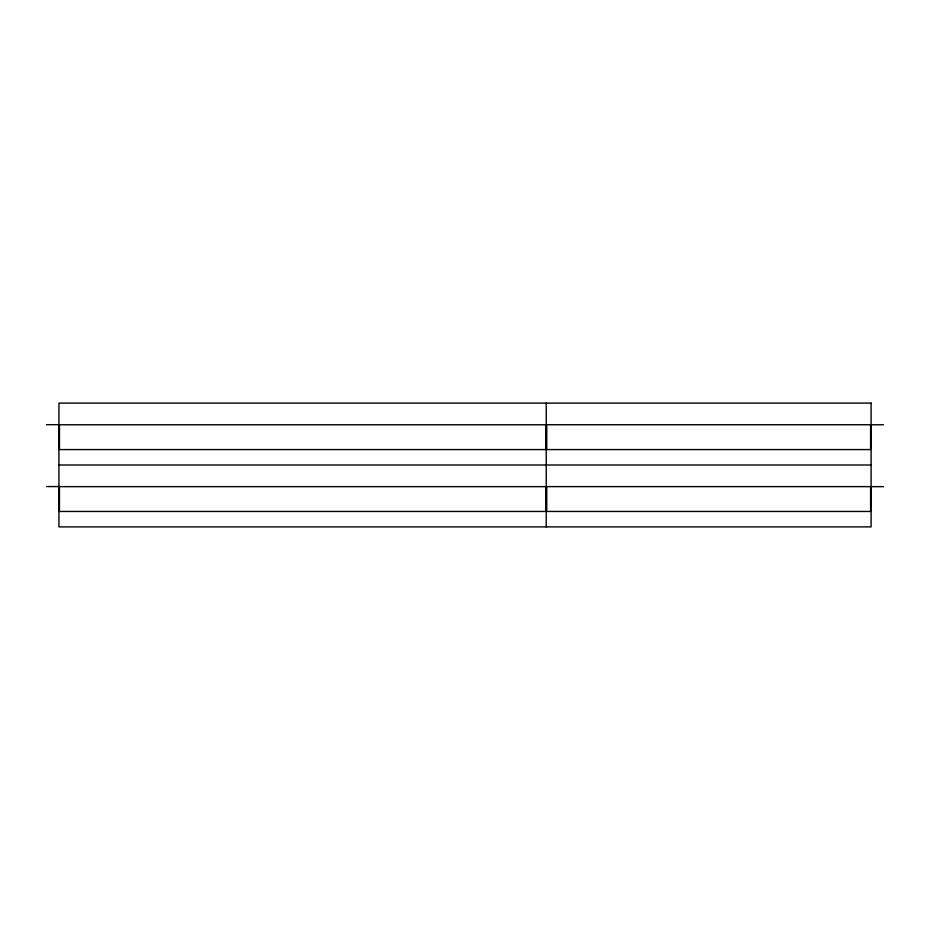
<?xml version="1.0" encoding="UTF-8"?>
<svg xmlns="http://www.w3.org/2000/svg" width="930" height="930" viewBox="0 0 930 930"><rect width="100%" height="100%" fill="white"/><g stroke="black" fill="none" stroke-linecap="round" stroke-linejoin="round"><path stroke-width="1.4" d="M46.5 424.685L58.939 424.685M871.096 424.778L883.5 424.778M58.939 465L871.096 465M46.5 486.576L58.939 486.576M871.096 486.657L883.5 486.657M546.236 403.108L546.236 526.892M871.096 403.108L58.939 403.108L58.939 526.892L871.096 526.892L871.096 403.108M545.724 424.766L59.462 424.766L59.462 449.574L545.724 449.574L545.724 424.766M870.585 424.731L546.759 424.731L546.759 449.574L870.585 449.574L870.585 424.731M545.724 486.646L59.462 486.646L59.462 511.454L545.724 511.454L545.724 486.646M870.585 486.623L546.759 486.623L546.759 511.454L870.585 511.454L870.585 486.623"/></g></svg>
